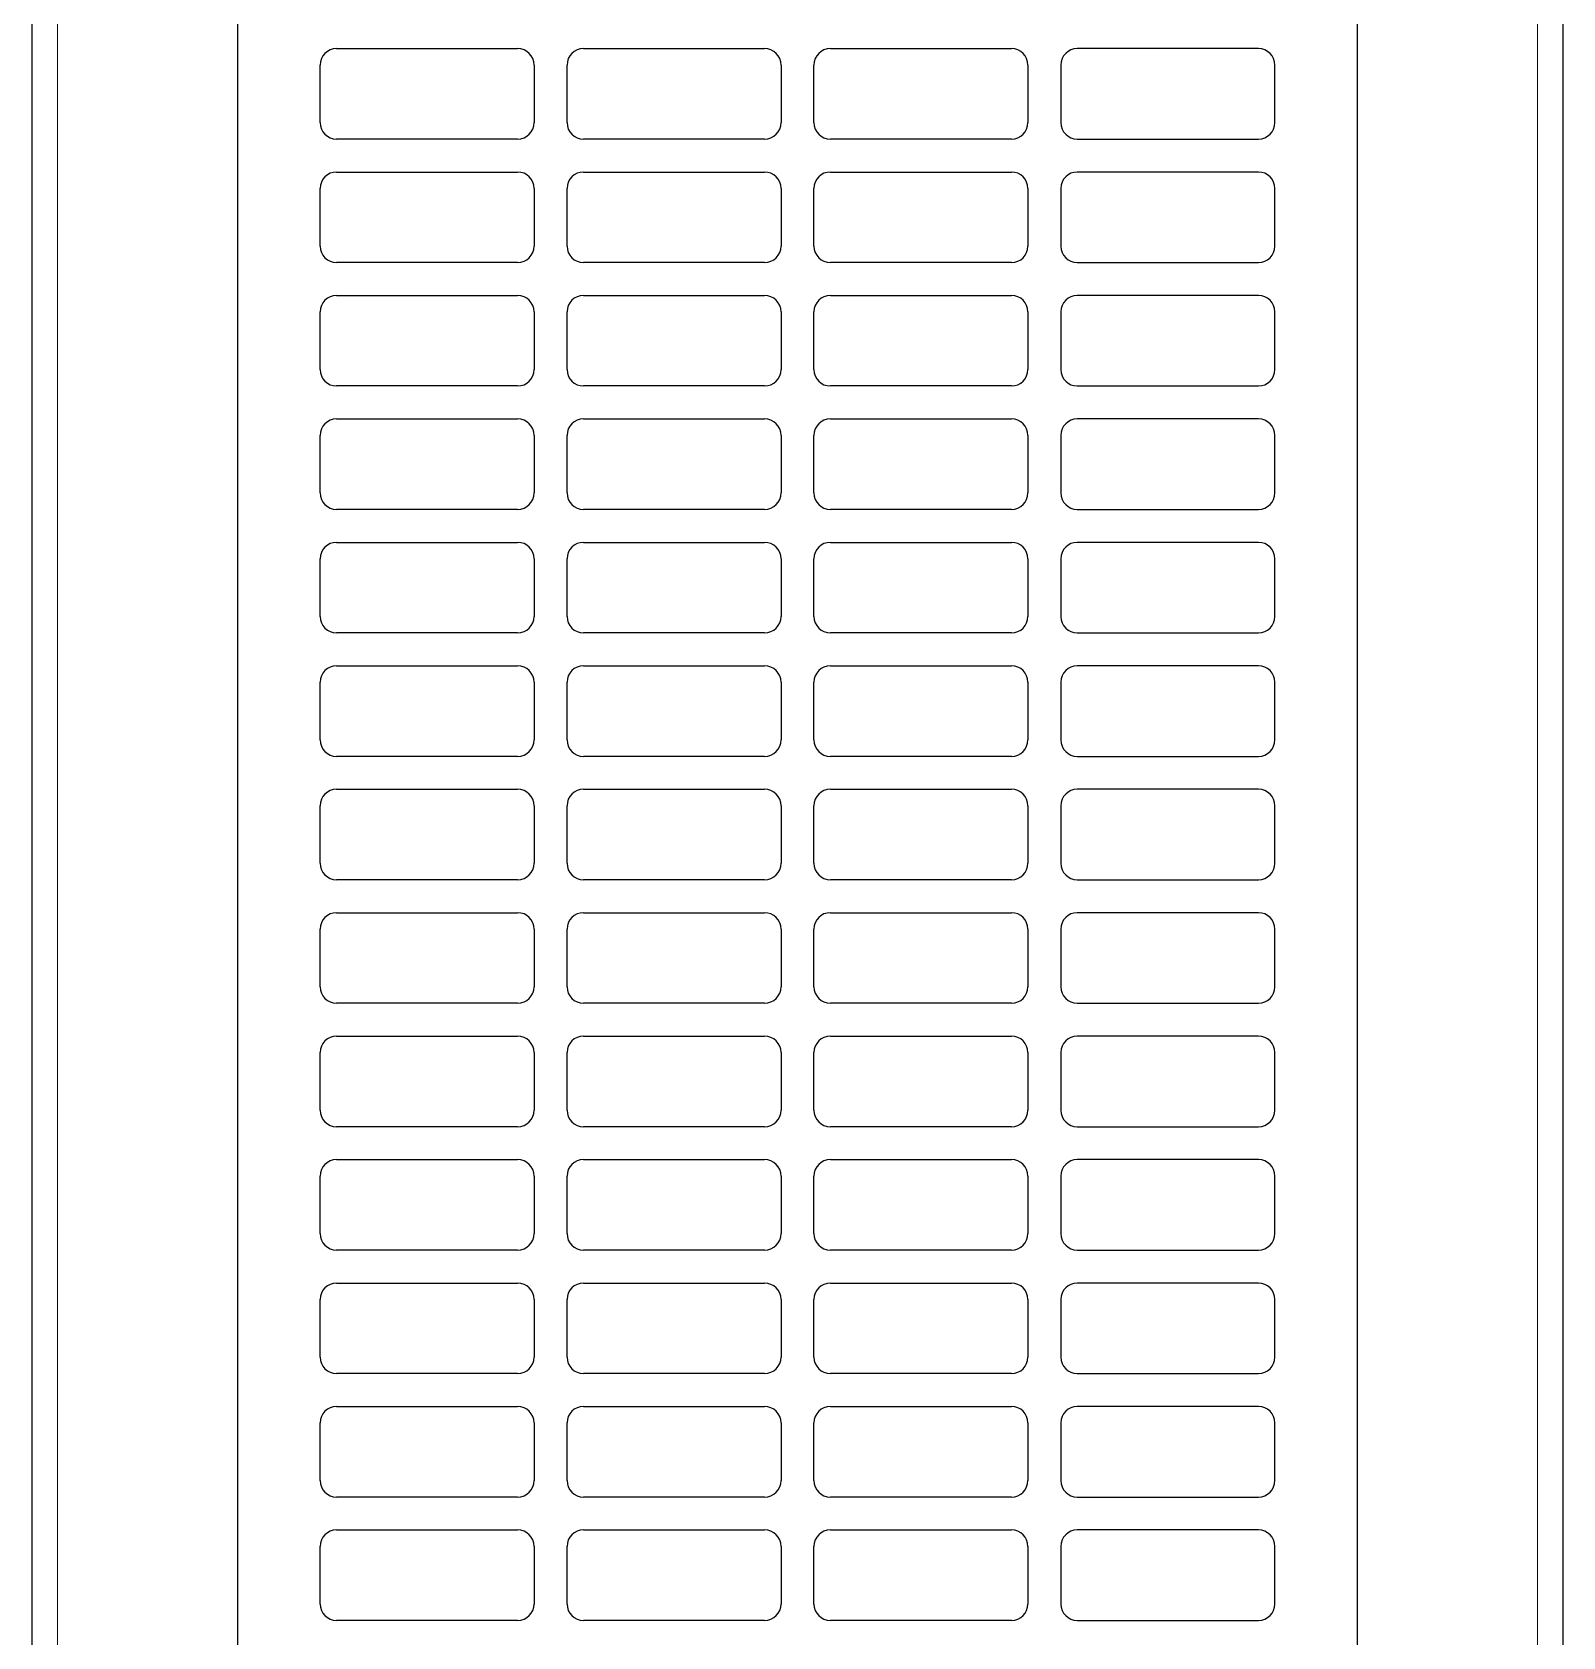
# Model space of a CAD drawing. Header units: millimetres. Extents: x -287 to 523, y -14 to 1990.
# Drawn here: x 272.7 to 458.7, y 1500.3 to 1695.3 of the extents above; entities that cross this region are included whole.
import ezdxf

# ---------------------------------------------------------------- set-up
doc = ezdxf.new("R2010")
doc.units = ezdxf.units.MM

msp = doc.modelspace()

# ---------------------------------------------------------------- linework, layer by layer
at = {"color": 7, "linetype": 'Continuous', "lineweight": 25}
for p, q in [((272.67, 165.26), (272.67, 1848.26)), ((458.67, 1848.26), (458.67, 165.26)), ((297.67, 165.26), (297.67, 1819.06)), ((433.67, 1819.06), (433.67, 165.26)), ((309.67, 1693.26), (331.67, 1693.26)), ((339.67, 1693.26), (361.67, 1693.26)), ((369.67, 1693.26), (391.67, 1693.26)), ((421.67, 1693.26), (399.67, 1693.26)), ((307.67, 1684.26), (307.67, 1691.26)), ((333.67, 1691.26), (333.67, 1684.26)), ((337.67, 1684.26), (337.67, 1691.26)), ((363.67, 1691.26), (363.67, 1684.26)), ((367.67, 1684.26), (367.67, 1691.26)), ((393.67, 1691.26), (393.67, 1684.26)), ((397.67, 1691.26), (397.67, 1684.26)), ((423.67, 1684.26), (423.67, 1691.26)), ((331.67, 1682.26), (309.67, 1682.26)), ((361.67, 1682.26), (339.67, 1682.26)), ((391.67, 1682.26), (369.67, 1682.26)), ((399.67, 1682.26), (421.67, 1682.26)), ((309.67, 1678.26), (331.67, 1678.26)), ((339.67, 1678.26), (361.67, 1678.26)), ((369.67, 1678.26), (391.67, 1678.26)), ((421.67, 1678.26), (399.67, 1678.26)), ((307.67, 1669.26), (307.67, 1676.26)), ((333.67, 1676.26), (333.67, 1669.26)), ((337.67, 1669.26), (337.67, 1676.26)), ((363.67, 1676.26), (363.67, 1669.26)), ((367.67, 1669.26), (367.67, 1676.26)), ((393.67, 1676.26), (393.67, 1669.26)), ((397.67, 1676.26), (397.67, 1669.26)), ((423.67, 1669.26), (423.67, 1676.26)), ((331.67, 1667.26), (309.67, 1667.26)), ((361.67, 1667.26), (339.67, 1667.26)), ((391.67, 1667.26), (369.67, 1667.26)), ((399.67, 1667.26), (421.67, 1667.26)), ((309.67, 1663.26), (331.67, 1663.26)), ((339.67, 1663.26), (361.67, 1663.26)), ((369.67, 1663.26), (391.67, 1663.26)), ((421.67, 1663.26), (399.67, 1663.26)), ((307.67, 1654.26), (307.67, 1661.26)), ((333.67, 1661.26), (333.67, 1654.26)), ((337.67, 1654.26), (337.67, 1661.26)), ((363.67, 1661.26), (363.67, 1654.26)), ((367.67, 1654.26), (367.67, 1661.26)), ((393.67, 1661.26), (393.67, 1654.26)), ((397.67, 1661.26), (397.67, 1654.26)), ((423.67, 1654.26), (423.67, 1661.26)), ((331.67, 1652.26), (309.67, 1652.26)), ((361.67, 1652.26), (339.67, 1652.26)), ((391.67, 1652.26), (369.67, 1652.26)), ((399.67, 1652.26), (421.67, 1652.26)), ((309.67, 1648.26), (331.67, 1648.26)), ((339.67, 1648.26), (361.67, 1648.26)), ((369.67, 1648.26), (391.67, 1648.26)), ((421.67, 1648.26), (399.67, 1648.26)), ((307.67, 1639.26), (307.67, 1646.26)), ((333.67, 1646.26), (333.67, 1639.26)), ((337.67, 1639.26), (337.67, 1646.26)), ((363.67, 1646.26), (363.67, 1639.26)), ((367.67, 1639.26), (367.67, 1646.26)), ((393.67, 1646.26), (393.67, 1639.26)), ((397.67, 1646.26), (397.67, 1639.26)), ((423.67, 1639.26), (423.67, 1646.26)), ((331.67, 1637.26), (309.67, 1637.26)), ((361.67, 1637.26), (339.67, 1637.26)), ((391.67, 1637.26), (369.67, 1637.26)), ((399.67, 1637.26), (421.67, 1637.26)), ((309.67, 1633.26), (331.67, 1633.26)), ((339.67, 1633.26), (361.67, 1633.26)), ((369.67, 1633.26), (391.67, 1633.26)), ((421.67, 1633.26), (399.67, 1633.26)), ((307.67, 1624.26), (307.67, 1631.26)), ((333.67, 1631.26), (333.67, 1624.26)), ((337.67, 1624.26), (337.67, 1631.26)), ((363.67, 1631.26), (363.67, 1624.26)), ((367.67, 1624.26), (367.67, 1631.26)), ((393.67, 1631.26), (393.67, 1624.26)), ((397.67, 1631.26), (397.67, 1624.26)), ((423.67, 1624.26), (423.67, 1631.26)), ((331.67, 1622.26), (309.67, 1622.26)), ((361.67, 1622.26), (339.67, 1622.26)), ((391.67, 1622.26), (369.67, 1622.26)), ((399.67, 1622.26), (421.67, 1622.26)), ((309.67, 1618.26), (331.67, 1618.26)), ((339.67, 1618.26), (361.67, 1618.26)), ((369.67, 1618.26), (391.67, 1618.26)), ((421.67, 1618.26), (399.67, 1618.26)), ((307.67, 1609.26), (307.67, 1616.26)), ((333.67, 1616.26), (333.67, 1609.26)), ((337.67, 1609.26), (337.67, 1616.26)), ((363.67, 1616.26), (363.67, 1609.26)), ((367.67, 1609.26), (367.67, 1616.26)), ((393.67, 1616.26), (393.67, 1609.26)), ((397.67, 1616.26), (397.67, 1609.26)), ((423.67, 1609.26), (423.67, 1616.26)), ((331.67, 1607.26), (309.67, 1607.26)), ((361.67, 1607.26), (339.67, 1607.26)), ((391.67, 1607.26), (369.67, 1607.26)), ((399.67, 1607.26), (421.67, 1607.26)), ((309.67, 1603.26), (331.67, 1603.26)), ((339.67, 1603.26), (361.67, 1603.26)), ((369.67, 1603.26), (391.67, 1603.26)), ((421.67, 1603.26), (399.67, 1603.26)), ((307.67, 1594.26), (307.67, 1601.26)), ((333.67, 1601.26), (333.67, 1594.26)), ((337.67, 1594.26), (337.67, 1601.26)), ((363.67, 1601.26), (363.67, 1594.26)), ((367.67, 1594.26), (367.67, 1601.26)), ((393.67, 1601.26), (393.67, 1594.26)), ((397.67, 1601.26), (397.67, 1594.26)), ((423.67, 1594.26), (423.67, 1601.26)), ((331.67, 1592.26), (309.67, 1592.26)), ((361.67, 1592.26), (339.67, 1592.26)), ((391.67, 1592.26), (369.67, 1592.26)), ((399.67, 1592.26), (421.67, 1592.26)), ((309.67, 1588.26), (331.67, 1588.26)), ((339.67, 1588.26), (361.67, 1588.26)), ((369.67, 1588.26), (391.67, 1588.26)), ((421.67, 1588.26), (399.67, 1588.26)), ((307.67, 1579.26), (307.67, 1586.26)), ((333.67, 1586.26), (333.67, 1579.26)), ((337.67, 1579.26), (337.67, 1586.26)), ((363.67, 1586.26), (363.67, 1579.26)), ((367.67, 1579.26), (367.67, 1586.26)), ((393.67, 1586.26), (393.67, 1579.26)), ((397.67, 1586.26), (397.67, 1579.26)), ((423.67, 1579.26), (423.67, 1586.26)), ((331.67, 1577.26), (309.67, 1577.26)), ((361.67, 1577.26), (339.67, 1577.26)), ((391.67, 1577.26), (369.67, 1577.26)), ((399.67, 1577.26), (421.67, 1577.26)), ((309.67, 1573.26), (331.67, 1573.26)), ((339.67, 1573.26), (361.67, 1573.26)), ((369.67, 1573.26), (391.67, 1573.26)), ((421.67, 1573.26), (399.67, 1573.26)), ((307.67, 1564.26), (307.67, 1571.26)), ((333.67, 1571.26), (333.67, 1564.26)), ((337.67, 1564.26), (337.67, 1571.26)), ((363.67, 1571.26), (363.67, 1564.26)), ((367.67, 1564.26), (367.67, 1571.26)), ((393.67, 1571.26), (393.67, 1564.26)), ((397.67, 1571.26), (397.67, 1564.26)), ((423.67, 1564.26), (423.67, 1571.26)), ((331.67, 1562.26), (309.67, 1562.26)), ((361.67, 1562.26), (339.67, 1562.26)), ((391.67, 1562.26), (369.67, 1562.26)), ((399.67, 1562.26), (421.67, 1562.26)), ((309.67, 1558.26), (331.67, 1558.26)), ((339.67, 1558.26), (361.67, 1558.26)), ((369.67, 1558.26), (391.67, 1558.26)), ((421.67, 1558.26), (399.67, 1558.26)), ((307.67, 1549.26), (307.67, 1556.26)), ((333.67, 1556.26), (333.67, 1549.26)), ((337.67, 1549.26), (337.67, 1556.26)), ((363.67, 1556.26), (363.67, 1549.26)), ((367.67, 1549.26), (367.67, 1556.26)), ((393.67, 1556.26), (393.67, 1549.26)), ((397.67, 1556.26), (397.67, 1549.26)), ((423.67, 1549.26), (423.67, 1556.26)), ((331.67, 1547.26), (309.67, 1547.26)), ((361.67, 1547.26), (339.67, 1547.26)), ((391.67, 1547.26), (369.67, 1547.26)), ((399.67, 1547.26), (421.67, 1547.26)), ((309.67, 1543.26), (331.67, 1543.26)), ((339.67, 1543.26), (361.67, 1543.26)), ((369.67, 1543.26), (391.67, 1543.26)), ((421.67, 1543.26), (399.67, 1543.26)), ((307.67, 1534.26), (307.67, 1541.26)), ((333.67, 1541.26), (333.67, 1534.26)), ((337.67, 1534.26), (337.67, 1541.26)), ((363.67, 1541.26), (363.67, 1534.26)), ((367.67, 1534.26), (367.67, 1541.26)), ((393.67, 1541.26), (393.67, 1534.26)), ((397.67, 1541.26), (397.67, 1534.26)), ((423.67, 1534.26), (423.67, 1541.26)), ((331.67, 1532.26), (309.67, 1532.26)), ((361.67, 1532.26), (339.67, 1532.26)), ((391.67, 1532.26), (369.67, 1532.26)), ((399.67, 1532.26), (421.67, 1532.26)), ((309.67, 1528.26), (331.67, 1528.26)), ((339.67, 1528.26), (361.67, 1528.26)), ((369.67, 1528.26), (391.67, 1528.26)), ((421.67, 1528.26), (399.67, 1528.26)), ((307.67, 1519.26), (307.67, 1526.26)), ((333.67, 1526.26), (333.67, 1519.26)), ((337.67, 1519.26), (337.67, 1526.26)), ((363.67, 1526.26), (363.67, 1519.26)), ((367.67, 1519.26), (367.67, 1526.26)), ((393.67, 1526.26), (393.67, 1519.26)), ((397.67, 1526.26), (397.67, 1519.26)), ((423.67, 1519.26), (423.67, 1526.26)), ((331.67, 1517.26), (309.67, 1517.26)), ((361.67, 1517.26), (339.67, 1517.26)), ((391.67, 1517.26), (369.67, 1517.26)), ((399.67, 1517.26), (421.67, 1517.26)), ((309.67, 1513.26), (331.67, 1513.26)), ((339.67, 1513.26), (361.67, 1513.26)), ((369.67, 1513.26), (391.67, 1513.26)), ((421.67, 1513.26), (399.67, 1513.26)), ((307.67, 1504.26), (307.67, 1511.26)), ((333.67, 1511.26), (333.67, 1504.26)), ((337.67, 1504.26), (337.67, 1511.26)), ((363.67, 1511.26), (363.67, 1504.26)), ((367.67, 1504.26), (367.67, 1511.26)), ((393.67, 1511.26), (393.67, 1504.26)), ((397.67, 1511.26), (397.67, 1504.26)), ((423.67, 1504.26), (423.67, 1511.26)), ((331.67, 1502.26), (309.67, 1502.26)), ((361.67, 1502.26), (339.67, 1502.26)), ((391.67, 1502.26), (369.67, 1502.26)), ((399.67, 1502.26), (421.67, 1502.26))]:
    msp.add_line(p, q, dxfattribs=at)
at = {"color": 8, "linetype": 'Continuous', "lineweight": 18}
for p, q in [((275.77, 165.26), (275.77, 1819.06)), ((455.57, 1819.06), (455.57, 165.26))]:
    msp.add_line(p, q, dxfattribs=at)
at = {"color": 7, "linetype": 'Continuous', "lineweight": 25}
for centre, start, end in [((309.67, 1691.26), 90, 180), ((331.67, 1691.26), 0, 90), ((339.67, 1691.26), 90, 180), ((361.67, 1691.26), 0, 90), ((369.67, 1691.26), 90, 180), ((391.67, 1691.26), 0, 90), ((399.67, 1691.26), 90, 180), ((421.67, 1691.26), 0, 90), ((309.67, 1684.26), 180, 270), ((331.67, 1684.26), 270, 0), ((339.67, 1684.26), 180, 270), ((361.67, 1684.26), 270, 0), ((369.67, 1684.26), 180, 270), ((391.67, 1684.26), 270, 0), ((399.67, 1684.26), 180, 270), ((421.67, 1684.26), 270, 0), ((309.67, 1676.26), 90, 180), ((331.67, 1676.26), 0, 90), ((339.67, 1676.26), 90, 180), ((361.67, 1676.26), 0, 90), ((369.67, 1676.26), 90, 180), ((391.67, 1676.26), 0, 90), ((399.67, 1676.26), 90, 180), ((421.67, 1676.26), 0, 90), ((309.67, 1669.26), 180, 270), ((331.67, 1669.26), 270, 0), ((339.67, 1669.26), 180, 270), ((361.67, 1669.26), 270, 0), ((369.67, 1669.26), 180, 270), ((391.67, 1669.26), 270, 0), ((399.67, 1669.26), 180, 270), ((421.67, 1669.26), 270, 0), ((309.67, 1661.26), 90, 180), ((331.67, 1661.26), 0, 90), ((339.67, 1661.26), 90, 180), ((361.67, 1661.26), 0, 90), ((369.67, 1661.26), 90, 180), ((391.67, 1661.26), 0, 90), ((399.67, 1661.26), 90, 180), ((421.67, 1661.26), 0, 90), ((309.67, 1654.26), 180, 270), ((331.67, 1654.26), 270, 0), ((339.67, 1654.26), 180, 270), ((361.67, 1654.26), 270, 0), ((369.67, 1654.26), 180, 270), ((391.67, 1654.26), 270, 0), ((399.67, 1654.26), 180, 270), ((421.67, 1654.26), 270, 0), ((309.67, 1646.26), 90, 180), ((331.67, 1646.26), 0, 90), ((339.67, 1646.26), 90, 180), ((361.67, 1646.26), 0, 90), ((369.67, 1646.26), 90, 180), ((391.67, 1646.26), 0, 90), ((399.67, 1646.26), 90, 180), ((421.67, 1646.26), 0, 90), ((309.67, 1639.26), 180, 270), ((331.67, 1639.26), 270, 0), ((339.67, 1639.26), 180, 270), ((361.67, 1639.26), 270, 0), ((369.67, 1639.26), 180, 270), ((391.67, 1639.26), 270, 0), ((399.67, 1639.26), 180, 270), ((421.67, 1639.26), 270, 0), ((309.67, 1631.26), 90, 180), ((331.67, 1631.26), 0, 90), ((339.67, 1631.26), 90, 180), ((361.67, 1631.26), 0, 90), ((369.67, 1631.26), 90, 180), ((391.67, 1631.26), 0, 90), ((399.67, 1631.26), 90, 180), ((421.67, 1631.26), 0, 90), ((309.67, 1624.26), 180, 270), ((331.67, 1624.26), 270, 0), ((339.67, 1624.26), 180, 270), ((361.67, 1624.26), 270, 0), ((369.67, 1624.26), 180, 270), ((391.67, 1624.26), 270, 0), ((399.67, 1624.26), 180, 270), ((421.67, 1624.26), 270, 0), ((309.67, 1616.26), 90, 180), ((331.67, 1616.26), 0, 90), ((339.67, 1616.26), 90, 180), ((361.67, 1616.26), 0, 90), ((369.67, 1616.26), 90, 180), ((391.67, 1616.26), 0, 90), ((399.67, 1616.26), 90, 180), ((421.67, 1616.26), 0, 90), ((309.67, 1609.26), 180, 270), ((331.67, 1609.26), 270, 0), ((339.67, 1609.26), 180, 270), ((361.67, 1609.26), 270, 0), ((369.67, 1609.26), 180, 270), ((391.67, 1609.26), 270, 0), ((399.67, 1609.26), 180, 270), ((421.67, 1609.26), 270, 0), ((309.67, 1601.26), 90, 180), ((331.67, 1601.26), 0, 90), ((339.67, 1601.26), 90, 180), ((361.67, 1601.26), 0, 90), ((369.67, 1601.26), 90, 180), ((391.67, 1601.26), 0, 90), ((399.67, 1601.26), 90, 180), ((421.67, 1601.26), 0, 90), ((309.67, 1594.26), 180, 270), ((331.67, 1594.26), 270, 0), ((339.67, 1594.26), 180, 270), ((361.67, 1594.26), 270, 0), ((369.67, 1594.26), 180, 270), ((391.67, 1594.26), 270, 0), ((399.67, 1594.26), 180, 270), ((421.67, 1594.26), 270, 0), ((309.67, 1586.26), 90, 180), ((331.67, 1586.26), 0, 90), ((339.67, 1586.26), 90, 180), ((361.67, 1586.26), 0, 90), ((369.67, 1586.26), 90, 180), ((391.67, 1586.26), 0, 90), ((399.67, 1586.26), 90, 180), ((421.67, 1586.26), 0, 90), ((309.67, 1579.26), 180, 270), ((331.67, 1579.26), 270, 0), ((339.67, 1579.26), 180, 270), ((361.67, 1579.26), 270, 0), ((369.67, 1579.26), 180, 270), ((391.67, 1579.26), 270, 0), ((399.67, 1579.26), 180, 270), ((421.67, 1579.26), 270, 0), ((309.67, 1571.26), 90, 180), ((331.67, 1571.26), 0, 90), ((339.67, 1571.26), 90, 180), ((361.67, 1571.26), 0, 90), ((369.67, 1571.26), 90, 180), ((391.67, 1571.26), 0, 90), ((399.67, 1571.26), 90, 180), ((421.67, 1571.26), 0, 90), ((309.67, 1564.26), 180, 270), ((331.67, 1564.26), 270, 0), ((339.67, 1564.26), 180, 270), ((361.67, 1564.26), 270, 0), ((369.67, 1564.26), 180, 270), ((391.67, 1564.26), 270, 0), ((399.67, 1564.26), 180, 270), ((421.67, 1564.26), 270, 0), ((309.67, 1556.26), 90, 180), ((331.67, 1556.26), 0, 90), ((339.67, 1556.26), 90, 180), ((361.67, 1556.26), 0, 90), ((369.67, 1556.26), 90, 180), ((391.67, 1556.26), 0, 90), ((399.67, 1556.26), 90, 180), ((421.67, 1556.26), 0, 90), ((309.67, 1549.26), 180, 270), ((331.67, 1549.26), 270, 0), ((339.67, 1549.26), 180, 270), ((361.67, 1549.26), 270, 0), ((369.67, 1549.26), 180, 270), ((391.67, 1549.26), 270, 0), ((399.67, 1549.26), 180, 270), ((421.67, 1549.26), 270, 0), ((309.67, 1541.26), 90, 180), ((331.67, 1541.26), 0, 90), ((339.67, 1541.26), 90, 180), ((361.67, 1541.26), 0, 90), ((369.67, 1541.26), 90, 180), ((391.67, 1541.26), 0, 90), ((399.67, 1541.26), 90, 180), ((421.67, 1541.26), 0, 90), ((309.67, 1534.26), 180, 270), ((331.67, 1534.26), 270, 0), ((339.67, 1534.26), 180, 270), ((361.67, 1534.26), 270, 0), ((369.67, 1534.26), 180, 270), ((391.67, 1534.26), 270, 0), ((399.67, 1534.26), 180, 270), ((421.67, 1534.26), 270, 0), ((309.67, 1526.26), 90, 180), ((331.67, 1526.26), 0, 90), ((339.67, 1526.26), 90, 180), ((361.67, 1526.26), 0, 90), ((369.67, 1526.26), 90, 180), ((391.67, 1526.26), 0, 90), ((399.67, 1526.26), 90, 180), ((421.67, 1526.26), 0, 90), ((309.67, 1519.26), 180, 270), ((331.67, 1519.26), 270, 0), ((339.67, 1519.26), 180, 270), ((361.67, 1519.26), 270, 0), ((369.67, 1519.26), 180, 270), ((391.67, 1519.26), 270, 0), ((399.67, 1519.26), 180, 270), ((421.67, 1519.26), 270, 0), ((309.67, 1511.26), 90, 180), ((331.67, 1511.26), 0, 90), ((339.67, 1511.26), 90, 180), ((361.67, 1511.26), 0, 90), ((369.67, 1511.26), 90, 180), ((391.67, 1511.26), 0, 90), ((399.67, 1511.26), 90, 180), ((421.67, 1511.26), 0, 90), ((309.67, 1504.26), 180, 270), ((331.67, 1504.26), 270, 0), ((339.67, 1504.26), 180, 270), ((361.67, 1504.26), 270, 360), ((369.67, 1504.26), 180, 270), ((391.67, 1504.26), 270, 360), ((399.67, 1504.26), 180, 270), ((421.67, 1504.26), 270, 0)]:
    msp.add_arc(centre, 2, start, end, dxfattribs=at)

doc.saveas('drawing.dxf')
